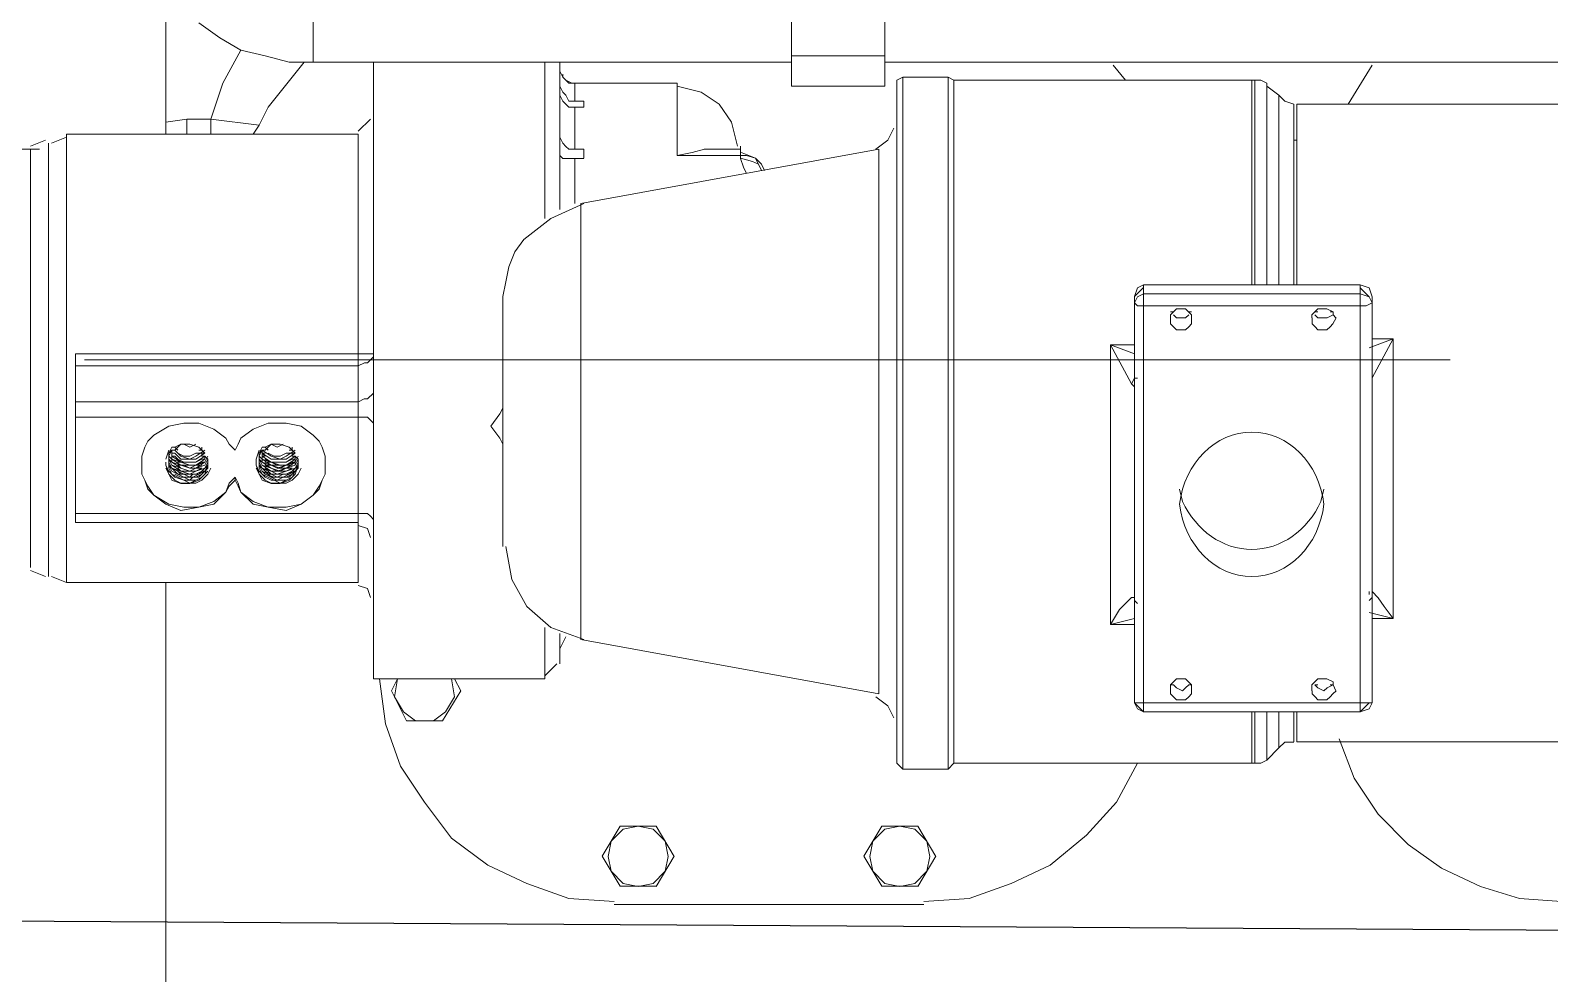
# Model space of a CAD drawing. Header units: inches. Extents: x 16065 to 240872, y 14603 to 37076.
# Drawn here: x 30943.5 to 31296.3, y 19001.5 to 19220.5 of the extents above; entities that cross this region are included whole.
import ezdxf

# ---------------------------------------------------------------- set-up
doc = ezdxf.new("R2010")
doc.units = ezdxf.units.IN
doc.header["$MEASUREMENT"] = 0
doc.layers.add('1', color=3, linetype='Continuous')
doc.layers.add('Dim', color=6, linetype='Continuous', lineweight=13)

# ---------------------------------------------------------------- blocks, each defined once
blk = doc.blocks.new('5')
at = {"layer": '1', "lineweight": 9}
for p, q in [((225.45896, -21.97903), (225.45896, -21.82662)), ((225.59106, -21.90853), (225.59106, -21.96887)), ((225.61075, -21.90853), (225.61075, -21.96887)), ((225.49009, -21.96379), (225.49009, -21.95173)), ((225.47039, -21.95869), (225.46595, -21.9555)), ((225.47483, -21.96126), (225.47039, -21.95869)), ((225.47103, -21.96824), (225.47483, -21.96126)), ((225.47991, -21.9625), (225.47483, -21.96126)), ((225.485, -21.96379), (225.47991, -21.9625)), ((225.59106, -21.9625), (225.61076, -21.9625)), ((225.4831, -21.97014), (225.48819, -21.9638)), ((225.49009, -21.96379), (225.485, -21.96379)), ((225.59106, -21.96379), (225.49009, -21.96379)), ((225.50278, -21.96379), (225.50278, -22.09396)), ((225.53898, -21.99681), (225.53898, -21.9638)), ((225.54215, -21.9949), (225.54215, -21.96379)), ((225.54215, -21.96379), (225.54215, -21.9949)), ((225.54215, -21.96569), (225.5428, -21.96696)), ((225.54279, -21.96633), (225.54279, -21.96696)), ((225.89399, -21.96379), (225.61076, -21.96379)), ((225.66155, -21.9676), (225.65899, -21.96443)), ((225.71363, -21.96443), (225.70854, -21.97269)), ((225.46976, -21.97204), (225.47103, -21.96824)), ((225.54216, -21.96887), (225.54278, -21.97014)), ((225.54279, -21.96696), (225.54343, -21.96759)), ((225.5428, -21.96696), (225.54342, -21.96759)), ((225.54342, -21.96759), (225.54407, -21.96824)), ((225.5447, -21.96825), (225.54343, -21.9676)), ((225.54343, -21.9676), (225.5447, -21.96825)), ((225.54407, -21.96824), (225.54532, -21.96824)), ((225.54533, -21.96825), (225.5447, -21.96825)), ((225.54533, -21.97203), (225.54533, -21.96824)), ((225.54533, -21.96825), (225.54724, -21.96825)), ((225.54724, -21.96825), (225.54533, -21.96825)), ((225.54724, -21.96825), (225.56691, -21.96825)), ((225.54724, -21.96825), (225.54724, -21.96825)), ((225.56692, -21.96825), (225.56692, -21.98347)), ((225.572, -21.97014), (225.56693, -21.96885)), ((225.59106, -21.96886), (225.61076, -21.96886)), ((225.61329, -21.9676), (225.61456, -21.96696)), ((225.61329, -21.96759), (225.61329, -22.11174)), ((225.61456, -22.11302), (225.61456, -21.96696)), ((225.61456, -21.96696), (225.62409, -21.96696)), ((225.62409, -22.11302), (225.62409, -21.96695)), ((225.6241, -21.96696), (225.62535, -21.9676)), ((225.62535, -21.9676), (225.68886, -21.9676)), ((225.62535, -21.9676), (225.62535, -22.11174)), ((225.68823, -22.01077), (225.68823, -21.9676)), ((225.69013, -21.9676), (225.68886, -21.9676)), ((225.68886, -21.9676), (225.68886, -22.01077)), ((225.6914, -21.96825), (225.69013, -21.9676)), ((225.69141, -21.96825), (225.69141, -22.01079)), ((225.69141, -21.96886), (225.69395, -21.97078)), ((225.69141, -22.01077), (225.69141, -21.96887)), ((225.46849, -21.97585), (225.46976, -21.97204)), ((225.47864, -21.97712), (225.48056, -21.97332)), ((225.48056, -21.97332), (225.4831, -21.97014)), ((225.54216, -21.97079), (225.54278, -21.97203)), ((225.54278, -21.97014), (225.54343, -21.97079)), ((225.54278, -21.97203), (225.54343, -21.97269)), ((225.54343, -21.97079), (225.54406, -21.97203)), ((225.54343, -21.97269), (225.54406, -21.97332)), ((225.54406, -21.97203), (225.54533, -21.97203)), ((225.54406, -21.97332), (225.54533, -21.97332)), ((225.54724, -21.97203), (225.54532, -21.97203)), ((225.54533, -21.97332), (225.54724, -21.97332)), ((225.54533, -21.9822), (225.54533, -21.97333)), ((225.54724, -21.97332), (225.54724, -21.97203)), ((225.57581, -21.97269), (225.572, -21.97014)), ((225.57835, -21.97648), (225.57581, -21.97269)), ((225.69394, -22.01077), (225.69394, -21.97079)), ((225.69394, -21.97079), (225.69394, -22.01077)), ((225.69394, -21.97079), (225.69394, -21.97079)), ((225.69394, -21.97079), (225.69521, -21.97203)), ((225.69521, -21.97203), (225.69713, -21.97268)), ((225.69713, -21.97268), (225.69713, -22.01077)), ((225.69776, -21.97268), (225.77459, -21.97268)), ((225.69776, -22.01077), (225.69776, -21.97268)), ((225.45897, -21.97648), (225.46341, -21.97585)), ((225.46341, -21.97903), (225.46341, -21.97585)), ((225.46341, -21.97585), (225.46849, -21.97585)), ((225.46849, -21.97903), (225.46849, -21.97585)), ((225.46849, -21.97585), (225.47864, -21.97712)), ((225.4996, -21.97838), (225.50215, -21.97585)), ((225.57963, -21.98156), (225.57835, -21.97648)), ((225.438, -21.97966), (225.43483, -21.98093)), ((225.438, -21.97903), (225.438, -22.07364)), ((225.438, -21.97903), (225.4996, -21.97903)), ((225.47737, -21.97903), (225.47864, -21.97711)), ((225.4996, -21.97903), (225.4996, -22.07364)), ((225.54216, -21.97965), (225.54278, -21.98092)), ((225.61138, -21.98028), (225.61267, -21.97775)), ((225.43228, -21.9822), (225.42275, -21.9822)), ((225.43037, -21.98156), (225.43354, -21.98028)), ((225.43037, -21.9822), (225.43037, -22.07047)), ((225.43419, -22.07237), (225.43419, -21.98092)), ((225.54214, -21.98347), (225.54214, -21.98284)), ((225.54278, -21.98092), (225.54343, -21.98157)), ((225.54343, -21.98157), (225.54406, -21.9822)), ((225.54406, -21.9822), (225.54533, -21.9822)), ((225.54724, -21.9822), (225.54532, -21.9822)), ((225.5466, -21.99362), (225.60947, -21.98219)), ((225.54724, -21.9841), (225.54724, -21.9822)), ((225.57011, -21.98284), (225.56692, -21.98347)), ((225.57265, -21.9822), (225.57011, -21.98284)), ((225.58025, -21.9822), (225.57264, -21.9822)), ((225.58025, -21.98156), (225.58025, -21.9822)), ((225.58025, -21.98411), (225.58025, -21.98221)), ((225.58345, -21.9841), (225.58026, -21.98283)), ((225.60884, -21.9822), (225.61138, -21.98028)), ((225.60947, -21.9822), (225.60947, -22.09713)), ((225.69141, -21.98029), (225.69141, -21.98029)), ((225.69141, -21.98029), (225.69141, -21.98029)), ((225.69713, -21.98029), (225.69775, -21.98029)), ((225.54279, -21.98411), (225.54214, -21.98347)), ((225.54406, -21.98411), (225.54279, -21.98411)), ((225.54406, -21.98411), (225.54533, -21.98411)), ((225.54533, -21.98411), (225.54724, -21.98411)), ((225.54533, -21.99362), (225.54533, -21.98411)), ((225.58025, -21.98347), (225.56691, -21.98347)), ((225.58152, -21.98347), (225.58025, -21.98347)), ((225.5809, -21.986), (225.58025, -21.98411)), ((225.58026, -21.9841), (225.5828, -21.98475)), ((225.58153, -21.98729), (225.5809, -21.986)), ((225.58344, -21.9841), (225.58152, -21.98347)), ((225.5828, -21.98475), (225.58407, -21.98536)), ((225.58469, -21.98536), (225.58344, -21.9841)), ((225.5847, -21.98665), (225.58345, -21.9841)), ((225.58407, -21.98536), (225.5847, -21.98665)), ((225.58534, -21.98665), (225.58469, -21.98536)), ((225.54724, -21.99362), (225.54025, -21.9968)), ((225.5466, -22.0857), (225.5466, -21.99362)), ((225.54025, -21.9968), (225.53456, -22.00125)), ((225.53455, -22.00124), (225.53263, -22.00382)), ((225.53263, -22.00382), (225.53136, -22.00698)), ((225.53136, -22.00698), (225.53072, -22.01014)), ((225.53072, -22.01014), (225.53009, -22.0133)), ((225.66536, -22.0114), (225.66344, -22.0133)), ((225.66344, -22.0133), (225.66411, -22.01141)), ((225.66411, -22.01141), (225.66536, -22.01077)), ((225.71109, -22.01077), (225.66536, -22.01077)), ((225.66536, -22.01077), (225.71109, -22.01077)), ((225.66536, -22.01077), (225.66536, -22.10096)), ((225.713, -22.01331), (225.71108, -22.01141)), ((225.71109, -22.10095), (225.71109, -22.01077)), ((225.713, -22.01141), (225.71109, -22.01078)), ((225.71363, -22.01331), (225.713, -22.01141)), ((225.5301, -22.06603), (225.5301, -22.01331)), ((225.66344, -22.0146), (225.66411, -22.01332)), ((225.66411, -22.01523), (225.66344, -22.0146)), ((225.66345, -22.01331), (225.66345, -22.01459)), ((225.66345, -22.01459), (225.66345, -22.09904)), ((225.66411, -22.01332), (225.66536, -22.01268)), ((225.66536, -22.01268), (225.71109, -22.01268)), ((225.71109, -22.01268), (225.71301, -22.01331)), ((225.71363, -22.01459), (225.71236, -22.01523)), ((225.71301, -22.01331), (225.71363, -22.0146)), ((225.71363, -22.0146), (225.71363, -22.01332)), ((225.71363, -22.09905), (225.71363, -22.0146)), ((225.66536, -22.01523), (225.66411, -22.01523)), ((225.71109, -22.01523), (225.66536, -22.01523)), ((225.67108, -22.01713), (225.67171, -22.01648)), ((225.67108, -22.01649), (225.67171, -22.01649)), ((225.67108, -22.01777), (225.67108, -22.01713)), ((225.67109, -22.01903), (225.67109, -22.01777)), ((225.67171, -22.01648), (225.67233, -22.01587)), ((225.67171, -22.01714), (225.67234, -22.01777)), ((225.67233, -22.01587), (225.67362, -22.01587)), ((225.67234, -22.01777), (225.67363, -22.01777)), ((225.67362, -22.01587), (225.67423, -22.01587)), ((225.67363, -22.01777), (225.67423, -22.01777)), ((225.67423, -22.01587), (225.67489, -22.01648)), ((225.67423, -22.01777), (225.6749, -22.01714)), ((225.67489, -22.01648), (225.67552, -22.01713)), ((225.6749, -22.01649), (225.67552, -22.01649)), ((225.67552, -22.01713), (225.67552, -22.01777)), ((225.67553, -22.01777), (225.67553, -22.01903)), ((225.70093, -22.01713), (225.70156, -22.01648)), ((225.70093, -22.01777), (225.70093, -22.01713)), ((225.70094, -22.01903), (225.70094, -22.01777)), ((225.70156, -22.01648), (225.70219, -22.01587)), ((225.70156, -22.01649), (225.70219, -22.01649)), ((225.70156, -22.01714), (225.70219, -22.01777)), ((225.70219, -22.01587), (225.70346, -22.01587)), ((225.70219, -22.01777), (225.70346, -22.01777)), ((225.70346, -22.01587), (225.7041, -22.01587)), ((225.70346, -22.01777), (225.70411, -22.01777)), ((225.7041, -22.01587), (225.70537, -22.01648)), ((225.70411, -22.01777), (225.70538, -22.01714)), ((225.70474, -22.01649), (225.70537, -22.01649)), ((225.70601, -22.01777), (225.70536, -22.01903)), ((225.70537, -22.01648), (225.70537, -22.01713)), ((225.70537, -22.01713), (225.706, -22.01777)), ((225.71236, -22.01523), (225.71109, -22.01523)), ((225.67171, -22.01966), (225.67109, -22.01903)), ((225.67234, -22.02032), (225.67171, -22.01966)), ((225.67363, -22.02032), (225.67234, -22.02032)), ((225.67424, -22.02032), (225.67363, -22.02032)), ((225.6749, -22.01966), (225.67424, -22.02032)), ((225.67553, -22.01903), (225.6749, -22.01966)), ((225.70157, -22.01966), (225.70094, -22.01903)), ((225.70219, -22.02032), (225.70157, -22.01966)), ((225.70347, -22.02032), (225.70219, -22.02032)), ((225.70409, -22.02032), (225.70347, -22.02032)), ((225.70474, -22.01966), (225.70409, -22.02032)), ((225.70536, -22.01903), (225.70474, -22.01966)), ((225.66345, -22.02347), (225.65837, -22.02347)), ((225.66345, -22.02539), (225.65837, -22.02347)), ((225.65837, -22.02347), (225.65837, -22.08251)), ((225.66283, -22.03173), (225.65837, -22.02347)), ((225.713, -22.02412), (225.71809, -22.0222)), ((225.71808, -22.0222), (225.71362, -22.0222)), ((225.71809, -22.0222), (225.71363, -22.03046)), ((225.71808, -22.08126), (225.71808, -22.0222)), ((225.4996, -22.02538), (225.4399, -22.02538)), ((225.43991, -22.02538), (225.43991, -22.06094)), ((225.50277, -22.02537), (225.4996, -22.02537)), ((225.4996, -22.02792), (225.50088, -22.02729)), ((225.50088, -22.02729), (225.50152, -22.02729)), ((225.50152, -22.02729), (225.50277, -22.02601)), ((225.50277, -22.02601), (225.50277, -22.02537)), ((225.43991, -22.02792), (225.49961, -22.02792)), ((225.66345, -22.03047), (225.66283, -22.03173)), ((225.6641, -22.03047), (225.66345, -22.03047)), ((225.71363, -22.03047), (225.71363, -22.02918)), ((225.71363, -22.03046), (225.71363, -22.03173)), ((225.50278, -22.03365), (225.50151, -22.03489)), ((225.50278, -22.033), (225.50278, -22.03365)), ((225.66345, -22.03236), (225.66283, -22.03173)), ((225.43991, -22.03553), (225.49961, -22.03553)), ((225.50086, -22.03489), (225.49961, -22.03553)), ((225.50151, -22.03489), (225.50086, -22.03489)), ((225.5301, -22.03681), (225.52945, -22.03805)), ((225.5301, -22.03489), (225.5301, -22.03681)), ((225.4996, -22.03871), (225.4399, -22.03871)), ((225.45959, -22.04063), (225.45642, -22.04251)), ((225.46276, -22.03998), (225.45959, -22.04063)), ((225.46595, -22.03998), (225.46276, -22.03998)), ((225.46912, -22.04124), (225.46595, -22.03998)), ((225.47737, -22.04126), (225.48054, -22.04)), ((225.48054, -22.04), (225.48435, -22.04)), ((225.48435, -22.04), (225.48754, -22.04063)), ((225.48754, -22.04063), (225.49009, -22.04253)), ((225.50152, -22.03871), (225.4996, -22.03871)), ((225.50215, -22.03934), (225.50152, -22.03871)), ((225.50277, -22.04), (225.50215, -22.03934)), ((225.52945, -22.03805), (225.52755, -22.04063)), ((225.52755, -22.04064), (225.52947, -22.04316)), ((225.45513, -22.04382), (225.45451, -22.04506)), ((225.45642, -22.04251), (225.45513, -22.04382)), ((225.47166, -22.04316), (225.46912, -22.04124)), ((225.47231, -22.04443), (225.47166, -22.04316)), ((225.4742, -22.04443), (225.47483, -22.04316)), ((225.47483, -22.04316), (225.47737, -22.04126)), ((225.49009, -22.04253), (225.49136, -22.04381)), ((225.49136, -22.04381), (225.49198, -22.04506)), ((225.52947, -22.04316), (225.53009, -22.04443)), ((225.45451, -22.04506), (225.45388, -22.04698)), ((225.45388, -22.04698), (225.45388, -22.04822)), ((225.45896, -22.04759), (225.45959, -22.04572)), ((225.46023, -22.04506), (225.45959, -22.04635)), ((225.46023, -22.04571), (225.45959, -22.04634)), ((225.46023, -22.04571), (225.45959, -22.04698)), ((225.45959, -22.04634), (225.45959, -22.04634)), ((225.45959, -22.04634), (225.45959, -22.04697)), ((225.45959, -22.04697), (225.45959, -22.0476)), ((225.45959, -22.0476), (225.45959, -22.04697)), ((225.45959, -22.04698), (225.45959, -22.04698)), ((225.45959, -22.04759), (225.45959, -22.04698)), ((225.45959, -22.04698), (225.46024, -22.04759)), ((225.46086, -22.04571), (225.46023, -22.04571)), ((225.46023, -22.04571), (225.46023, -22.04571)), ((225.46023, -22.04697), (225.46023, -22.04634)), ((225.46023, -22.04634), (225.46023, -22.04697)), ((225.46023, -22.04634), (225.46023, -22.04634)), ((225.46023, -22.04634), (225.46023, -22.04634)), ((225.46023, -22.04634), (225.46023, -22.04634)), ((225.46023, -22.04698), (225.46023, -22.04634)), ((225.46023, -22.04634), (225.46086, -22.04634)), ((225.46023, -22.04634), (225.46023, -22.04634)), ((225.46023, -22.0476), (225.46023, -22.04697)), ((225.46023, -22.04759), (225.46023, -22.04698)), ((225.46023, -22.04698), (225.46086, -22.04698)), ((225.46086, -22.04698), (225.46023, -22.04698)), ((225.46023, -22.04698), (225.46023, -22.04759)), ((225.46023, -22.04698), (225.46023, -22.04698)), ((225.46023, -22.04698), (225.46023, -22.04698)), ((225.46023, -22.04698), (225.46023, -22.04698)), ((225.46213, -22.04822), (225.46023, -22.04698)), ((225.46086, -22.04506), (225.46024, -22.04506)), ((225.46086, -22.04571), (225.46024, -22.04571)), ((225.46024, -22.04571), (225.46024, -22.04634)), ((225.46024, -22.04634), (225.46086, -22.04634)), ((225.46086, -22.04505), (225.46213, -22.04442)), ((225.46086, -22.04506), (225.46086, -22.04506)), ((225.46151, -22.04572), (225.46086, -22.04506)), ((225.46213, -22.04698), (225.46086, -22.04571)), ((225.46086, -22.04634), (225.46151, -22.04697)), ((225.46213, -22.0476), (225.46086, -22.04634)), ((225.46086, -22.04634), (225.46213, -22.0476)), ((225.46213, -22.04822), (225.46086, -22.04698)), ((225.46212, -22.04442), (225.46087, -22.04571)), ((225.4615, -22.04634), (225.46277, -22.04697)), ((225.46404, -22.04442), (225.46212, -22.04442)), ((225.46213, -22.04442), (225.46405, -22.04442)), ((225.46403, -22.04759), (225.46213, -22.04698)), ((225.46404, -22.04506), (225.46276, -22.04442)), ((225.46277, -22.04697), (225.46404, -22.04697)), ((225.4653, -22.04698), (225.46403, -22.04759)), ((225.46531, -22.04442), (225.46404, -22.04506)), ((225.46404, -22.04697), (225.46531, -22.04634)), ((225.46405, -22.04442), (225.46594, -22.04505)), ((225.46722, -22.04571), (225.4653, -22.04698)), ((225.46721, -22.04634), (225.4653, -22.0476)), ((225.4653, -22.0476), (225.46722, -22.04634)), ((225.46722, -22.04698), (225.4653, -22.04822)), ((225.46721, -22.04698), (225.4653, -22.04822)), ((225.46531, -22.04634), (225.46659, -22.04634)), ((225.46594, -22.04505), (225.46721, -22.04634)), ((225.46594, -22.04571), (225.46659, -22.04571)), ((225.46721, -22.04698), (225.46658, -22.04698)), ((225.46658, -22.04698), (225.46721, -22.04698)), ((225.46659, -22.04571), (225.46659, -22.04506)), ((225.46721, -22.04634), (225.46659, -22.04634)), ((225.46659, -22.04634), (225.46659, -22.04697)), ((225.46659, -22.04697), (225.46659, -22.04634)), ((225.46721, -22.04634), (225.46659, -22.04634)), ((225.46659, -22.04634), (225.46721, -22.04634)), ((225.46721, -22.04634), (225.46721, -22.04634)), ((225.46785, -22.0476), (225.46721, -22.04698)), ((225.46721, -22.04698), (225.46721, -22.04759)), ((225.46721, -22.04698), (225.46721, -22.04698)), ((225.46721, -22.04698), (225.46721, -22.04698)), ((225.46721, -22.04698), (225.46721, -22.04698)), ((225.46785, -22.04698), (225.46721, -22.04822)), ((225.46722, -22.04822), (225.46786, -22.04698)), ((225.47358, -22.04571), (225.47231, -22.04443)), ((225.47358, -22.04571), (225.4742, -22.04443)), ((225.47801, -22.04759), (225.47864, -22.04572)), ((225.47928, -22.04506), (225.47864, -22.04635)), ((225.47928, -22.04571), (225.47864, -22.04634)), ((225.47928, -22.04571), (225.47864, -22.04698)), ((225.47864, -22.04634), (225.47864, -22.04697)), ((225.47864, -22.04697), (225.47864, -22.0476)), ((225.47864, -22.0476), (225.47864, -22.04697)), ((225.47864, -22.04698), (225.47864, -22.04698)), ((225.47864, -22.04759), (225.47864, -22.04698)), ((225.47864, -22.04698), (225.47929, -22.04759)), ((225.47992, -22.04506), (225.47927, -22.04506)), ((225.47992, -22.04571), (225.47927, -22.04571)), ((225.47927, -22.04634), (225.47927, -22.04571)), ((225.47992, -22.04634), (225.47927, -22.04634)), ((225.47992, -22.04571), (225.47928, -22.04571)), ((225.4812, -22.04698), (225.47928, -22.04571)), ((225.47928, -22.04634), (225.47928, -22.04634)), ((225.47992, -22.04634), (225.47928, -22.04634)), ((225.47928, -22.04634), (225.47992, -22.04697)), ((225.47928, -22.04634), (225.47928, -22.04634)), ((225.47928, -22.04634), (225.47928, -22.04634)), ((225.47928, -22.04698), (225.47928, -22.04634)), ((225.47928, -22.04634), (225.4812, -22.0476)), ((225.47928, -22.04698), (225.47928, -22.04635)), ((225.47928, -22.04635), (225.47928, -22.04698)), ((225.47928, -22.04759), (225.47928, -22.04698)), ((225.47928, -22.04698), (225.47992, -22.04698)), ((225.47928, -22.04698), (225.47928, -22.04698)), ((225.47928, -22.04759), (225.47928, -22.04698)), ((225.47928, -22.04698), (225.47992, -22.04698)), ((225.47928, -22.04698), (225.47928, -22.04698)), ((225.47928, -22.04759), (225.47928, -22.04698)), ((225.47928, -22.04698), (225.47928, -22.04698)), ((225.47928, -22.04698), (225.47928, -22.04698)), ((225.4812, -22.04822), (225.47928, -22.04698)), ((225.47929, -22.04634), (225.48119, -22.0476)), ((225.47929, -22.04698), (225.48119, -22.04822)), ((225.48119, -22.04442), (225.47991, -22.04505)), ((225.48118, -22.04442), (225.47992, -22.04571)), ((225.47992, -22.04506), (225.47992, -22.04506)), ((225.48054, -22.04572), (225.47992, -22.04506)), ((225.48055, -22.04634), (225.48182, -22.04697)), ((225.48309, -22.04442), (225.48118, -22.04442)), ((225.4831, -22.04442), (225.48119, -22.04442)), ((225.48246, -22.04506), (225.48119, -22.04442)), ((225.48309, -22.04759), (225.4812, -22.04698)), ((225.48182, -22.04697), (225.48309, -22.04697)), ((225.48373, -22.04442), (225.48246, -22.04506)), ((225.48309, -22.04697), (225.48436, -22.04634)), ((225.48437, -22.04698), (225.48309, -22.04759)), ((225.485, -22.04505), (225.4831, -22.04442)), ((225.48435, -22.0476), (225.48627, -22.04634)), ((225.48435, -22.04822), (225.48627, -22.04698)), ((225.48436, -22.04634), (225.48563, -22.04634)), ((225.48626, -22.04571), (225.48437, -22.04698)), ((225.48437, -22.0476), (225.48626, -22.04634)), ((225.48626, -22.04698), (225.48437, -22.04822)), ((225.48627, -22.04634), (225.485, -22.04505)), ((225.485, -22.04571), (225.48565, -22.04571)), ((225.48627, -22.04634), (225.48564, -22.04634)), ((225.48564, -22.04634), (225.48627, -22.04634)), ((225.48564, -22.04634), (225.48627, -22.04634)), ((225.48564, -22.04634), (225.48564, -22.04697)), ((225.48564, -22.04697), (225.48564, -22.04634)), ((225.48627, -22.04698), (225.48564, -22.04698)), ((225.48564, -22.04698), (225.48627, -22.04698)), ((225.48564, -22.04698), (225.48627, -22.04698)), ((225.48565, -22.04571), (225.48565, -22.04506)), ((225.48691, -22.04698), (225.48626, -22.04822)), ((225.48627, -22.04634), (225.48627, -22.04634)), ((225.48627, -22.04634), (225.48627, -22.04634)), ((225.48627, -22.04634), (225.48627, -22.04634)), ((225.4869, -22.04759), (225.48627, -22.04698)), ((225.48627, -22.04698), (225.48627, -22.04698)), ((225.48627, -22.04698), (225.48627, -22.04698)), ((225.48627, -22.04698), (225.48627, -22.04759)), ((225.48627, -22.04698), (225.48627, -22.04698)), ((225.4869, -22.04698), (225.48627, -22.04822)), ((225.49198, -22.04506), (225.49261, -22.04698)), ((225.49261, -22.04698), (225.49261, -22.04822)), ((225.53009, -22.04443), (225.53009, -22.04572)), ((225.45388, -22.04822), (225.45388, -22.04888)), ((225.45388, -22.05076), (225.45388, -22.04888)), ((225.45388, -22.04888), (225.45388, -22.05076)), ((225.45896, -22.04888), (225.45896, -22.04823)), ((225.45896, -22.04823), (225.45896, -22.04888)), ((225.45959, -22.05076), (225.45896, -22.04888)), ((225.45896, -22.04888), (225.45959, -22.05017)), ((225.45896, -22.0495), (225.45959, -22.05077)), ((225.45896, -22.04951), (225.45959, -22.05077)), ((225.46024, -22.04888), (225.45959, -22.04759)), ((225.45959, -22.04823), (225.45959, -22.0476)), ((225.45959, -22.0476), (225.45959, -22.04888)), ((225.45959, -22.04823), (225.45959, -22.0476)), ((225.46024, -22.04951), (225.45959, -22.04822)), ((225.45959, -22.04822), (225.45959, -22.04951)), ((225.45959, -22.04888), (225.45959, -22.04823)), ((225.46024, -22.04951), (225.45959, -22.04888)), ((225.45959, -22.04888), (225.46024, -22.05017)), ((225.45959, -22.04951), (225.46024, -22.05077)), ((225.45959, -22.04951), (225.46024, -22.05077)), ((225.45959, -22.05017), (225.46086, -22.05141)), ((225.46023, -22.04823), (225.4596, -22.04759)), ((225.46023, -22.04888), (225.4596, -22.04759)), ((225.46023, -22.04951), (225.4596, -22.04823)), ((225.4596, -22.04888), (225.46023, -22.05016)), ((225.46023, -22.04759), (225.46023, -22.04759)), ((225.46023, -22.04759), (225.46023, -22.04759)), ((225.46213, -22.04888), (225.46023, -22.04759)), ((225.46023, -22.04759), (225.46023, -22.04823)), ((225.46213, -22.04823), (225.46023, -22.04759)), ((225.46023, -22.04822), (225.46023, -22.04822)), ((225.46023, -22.04822), (225.46023, -22.04822)), ((225.46212, -22.04887), (225.46023, -22.04822)), ((225.46023, -22.04822), (225.46213, -22.04888)), ((225.46212, -22.04951), (225.46023, -22.04823)), ((225.46212, -22.05016), (225.46023, -22.04888)), ((225.4615, -22.05017), (225.46023, -22.04951)), ((225.46023, -22.05016), (225.4615, -22.05077)), ((225.46214, -22.04951), (225.46024, -22.04888)), ((225.46214, -22.05016), (225.46024, -22.04951)), ((225.46151, -22.05076), (225.46024, -22.04951)), ((225.46024, -22.05017), (225.46151, -22.05076)), ((225.4615, -22.04759), (225.46277, -22.04823)), ((225.4615, -22.04822), (225.46213, -22.04822)), ((225.46213, -22.04951), (225.4615, -22.04888)), ((225.4615, -22.04888), (225.46277, -22.04888)), ((225.4615, -22.04951), (225.46213, -22.05016)), ((225.46277, -22.05076), (225.4615, -22.05017)), ((225.4615, -22.05017), (225.46213, -22.05076)), ((225.46404, -22.04951), (225.46212, -22.04887)), ((225.46404, -22.05017), (225.46212, -22.04951)), ((225.46404, -22.05077), (225.46212, -22.05016)), ((225.46405, -22.0476), (225.46213, -22.0476)), ((225.46213, -22.0476), (225.46403, -22.0476)), ((225.46405, -22.04822), (225.46213, -22.04822)), ((225.46405, -22.04822), (225.46213, -22.04822)), ((225.46213, -22.04822), (225.46404, -22.04888)), ((225.46405, -22.04888), (225.46213, -22.04823)), ((225.46405, -22.04888), (225.46213, -22.04888)), ((225.46213, -22.04888), (225.46405, -22.04951)), ((225.46404, -22.05016), (225.46213, -22.04951)), ((225.46213, -22.05016), (225.46404, -22.05016)), ((225.46403, -22.05017), (225.46214, -22.04951)), ((225.46403, -22.05077), (225.46214, -22.05016)), ((225.46277, -22.04823), (225.46404, -22.04823)), ((225.46277, -22.04888), (225.46404, -22.04951)), ((225.46403, -22.0476), (225.4653, -22.0476)), ((225.46531, -22.04951), (225.46403, -22.05017)), ((225.46531, -22.05016), (225.46403, -22.05077)), ((225.46404, -22.04823), (225.46531, -22.04823)), ((225.46531, -22.04887), (225.46404, -22.04951)), ((225.46404, -22.04888), (225.46531, -22.04888)), ((225.46404, -22.04951), (225.46531, -22.04888)), ((225.46531, -22.04951), (225.46404, -22.05017)), ((225.46531, -22.04951), (225.46404, -22.05016)), ((225.46531, -22.05016), (225.46404, -22.05077)), ((225.46404, -22.05016), (225.46531, -22.05016)), ((225.4653, -22.0476), (225.46405, -22.0476)), ((225.4653, -22.04822), (225.46405, -22.04822)), ((225.4653, -22.04822), (225.46405, -22.04822)), ((225.4653, -22.04888), (225.46405, -22.04888)), ((225.4653, -22.04888), (225.46405, -22.04888)), ((225.46405, -22.04951), (225.4653, -22.04951)), ((225.46722, -22.04759), (225.4653, -22.04888)), ((225.46721, -22.04759), (225.4653, -22.04888)), ((225.4653, -22.04951), (225.46722, -22.04822)), ((225.46531, -22.04823), (225.46659, -22.04759)), ((225.46721, -22.04822), (225.46531, -22.04887)), ((225.46531, -22.04888), (225.46659, -22.04822)), ((225.46722, -22.04888), (225.46531, -22.04951)), ((225.46721, -22.04888), (225.46531, -22.04951)), ((225.46531, -22.04888), (225.46659, -22.04888)), ((225.46721, -22.04951), (225.46531, -22.05016)), ((225.46531, -22.05016), (225.46659, -22.04951)), ((225.46659, -22.04951), (225.46531, -22.04951)), ((225.46722, -22.04951), (225.46531, -22.05016)), ((225.46531, -22.05076), (225.46659, -22.05017)), ((225.46721, -22.04951), (225.46594, -22.05076)), ((225.46594, -22.0514), (225.46721, -22.05016)), ((225.46722, -22.05017), (225.46595, -22.05076)), ((225.46595, -22.05141), (225.46722, -22.05017)), ((225.46721, -22.04759), (225.46658, -22.04759)), ((225.46658, -22.04759), (225.46721, -22.04759)), ((225.46721, -22.04822), (225.46658, -22.04822)), ((225.46658, -22.04822), (225.46721, -22.04822)), ((225.46658, -22.0514), (225.46785, -22.05016)), ((225.46658, -22.05017), (225.46721, -22.05017)), ((225.46721, -22.04759), (225.46721, -22.04759)), ((225.46721, -22.04759), (225.46721, -22.04759)), ((225.46785, -22.04759), (225.46721, -22.04888)), ((225.46785, -22.04822), (225.46721, -22.04951)), ((225.46721, -22.05076), (225.46785, -22.04888)), ((225.46785, -22.04888), (225.46721, -22.04951)), ((225.46721, -22.05016), (225.46785, -22.04951)), ((225.46785, -22.04759), (225.46722, -22.04888)), ((225.46785, -22.04822), (225.46722, -22.04951)), ((225.46785, -22.04888), (225.46722, -22.05017)), ((225.46722, -22.05017), (225.46785, -22.04951)), ((225.46784, -22.05077), (225.46849, -22.04951)), ((225.46785, -22.04759), (225.46785, -22.04759)), ((225.46785, -22.04822), (225.46785, -22.04759)), ((225.46785, -22.04823), (225.46785, -22.0476)), ((225.46785, -22.04888), (225.46785, -22.04822)), ((225.46785, -22.04823), (225.46785, -22.04888)), ((225.46785, -22.04888), (225.46785, -22.04823)), ((225.46785, -22.04951), (225.46785, -22.04888)), ((225.47801, -22.04823), (225.47801, -22.0476)), ((225.47801, -22.04888), (225.47801, -22.04823)), ((225.47801, -22.04823), (225.47801, -22.04888)), ((225.47801, -22.04888), (225.47801, -22.04823)), ((225.47864, -22.05017), (225.47801, -22.04888)), ((225.47801, -22.04888), (225.47864, -22.05076)), ((225.47864, -22.05077), (225.47801, -22.0495)), ((225.47801, -22.04951), (225.47864, -22.05077)), ((225.47864, -22.04759), (225.47864, -22.04759)), ((225.47929, -22.04888), (225.47864, -22.04759)), ((225.47864, -22.04759), (225.47927, -22.04823)), ((225.47927, -22.04888), (225.47864, -22.04759)), ((225.47864, -22.04888), (225.47864, -22.0476)), ((225.47864, -22.0476), (225.47864, -22.04823)), ((225.47864, -22.04951), (225.47864, -22.04822)), ((225.47864, -22.04822), (225.47929, -22.04951)), ((225.47864, -22.04823), (225.47927, -22.04951)), ((225.47864, -22.04888), (225.47927, -22.05016)), ((225.47927, -22.05016), (225.47864, -22.04888)), ((225.47864, -22.04888), (225.47927, -22.04951)), ((225.47864, -22.04951), (225.47929, -22.05077)), ((225.47929, -22.05077), (225.47864, -22.04951)), ((225.47993, -22.05141), (225.47864, -22.05017)), ((225.48119, -22.04887), (225.47927, -22.04822)), ((225.47927, -22.04823), (225.48119, -22.04951)), ((225.48119, -22.05016), (225.47927, -22.04888)), ((225.47927, -22.04951), (225.48054, -22.05017)), ((225.47927, -22.04951), (225.48054, -22.05077)), ((225.47927, -22.05016), (225.47992, -22.05077)), ((225.48054, -22.05077), (225.47927, -22.05016)), ((225.47928, -22.04759), (225.47928, -22.04759)), ((225.47928, -22.04759), (225.47928, -22.04759)), ((225.47928, -22.04759), (225.47928, -22.04759)), ((225.47928, -22.04759), (225.47928, -22.04759)), ((225.47928, -22.04822), (225.47928, -22.04759)), ((225.47928, -22.04822), (225.47928, -22.04822)), ((225.47928, -22.04822), (225.47928, -22.04822)), ((225.4812, -22.04888), (225.47928, -22.04822)), ((225.47929, -22.04759), (225.48119, -22.04823)), ((225.47929, -22.04759), (225.48118, -22.04887)), ((225.48118, -22.04951), (225.47929, -22.04888)), ((225.47929, -22.04951), (225.48118, -22.05016)), ((225.48118, -22.04951), (225.47991, -22.04888)), ((225.47991, -22.04888), (225.48118, -22.04888)), ((225.47992, -22.04759), (225.48119, -22.04823)), ((225.47992, -22.04822), (225.48119, -22.04822)), ((225.47992, -22.04951), (225.48119, -22.05016)), ((225.47992, -22.05017), (225.48119, -22.05076)), ((225.48054, -22.05017), (225.48119, -22.05076)), ((225.48118, -22.04887), (225.48245, -22.04887)), ((225.48118, -22.04888), (225.4831, -22.04951)), ((225.48245, -22.05017), (225.48118, -22.04951)), ((225.4831, -22.05016), (225.48118, -22.04951)), ((225.48118, -22.05016), (225.48245, -22.05077)), ((225.48119, -22.0476), (225.4831, -22.0476)), ((225.48119, -22.04822), (225.4831, -22.04822)), ((225.48119, -22.04822), (225.48309, -22.04888)), ((225.48119, -22.04823), (225.48246, -22.04888)), ((225.48119, -22.04823), (225.48309, -22.04823)), ((225.48246, -22.04951), (225.48119, -22.04887)), ((225.48119, -22.04951), (225.48246, -22.05017)), ((225.48246, -22.05077), (225.48119, -22.05016)), ((225.48119, -22.05016), (225.48309, -22.05016)), ((225.4812, -22.0476), (225.48309, -22.0476)), ((225.48309, -22.04822), (225.4812, -22.04822)), ((225.48245, -22.04951), (225.4812, -22.04888)), ((225.48245, -22.04887), (225.48437, -22.04887)), ((225.48437, -22.04951), (225.48245, -22.05017)), ((225.48437, -22.04951), (225.48245, -22.04951)), ((225.48245, -22.05077), (225.48437, -22.05016)), ((225.48436, -22.04887), (225.48246, -22.04951)), ((225.48246, -22.04888), (225.48435, -22.04888)), ((225.48246, -22.05017), (225.48436, -22.04951)), ((225.48436, -22.05016), (225.48246, -22.05077)), ((225.48309, -22.0476), (225.48437, -22.0476)), ((225.48437, -22.04822), (225.48309, -22.04822)), ((225.48309, -22.04823), (225.48436, -22.04823)), ((225.48309, -22.04888), (225.48436, -22.04888)), ((225.48309, -22.05016), (225.48436, -22.05016)), ((225.4831, -22.0476), (225.48435, -22.0476)), ((225.4831, -22.04822), (225.48435, -22.04822)), ((225.4831, -22.04951), (225.48437, -22.04888)), ((225.48437, -22.04951), (225.4831, -22.05016)), ((225.48435, -22.04888), (225.48627, -22.04759)), ((225.48436, -22.04823), (225.48565, -22.04759)), ((225.48627, -22.04822), (225.48436, -22.04887)), ((225.48436, -22.04888), (225.48565, -22.04822)), ((225.48436, -22.04951), (225.48627, -22.04888)), ((225.48627, -22.04951), (225.48436, -22.05016)), ((225.48436, -22.05016), (225.48565, -22.04951)), ((225.48436, -22.05076), (225.48565, -22.05017)), ((225.48437, -22.04887), (225.48627, -22.04759)), ((225.48626, -22.04822), (225.48437, -22.04951)), ((225.48627, -22.04888), (225.48437, -22.04951)), ((225.48437, -22.04888), (225.48564, -22.04888)), ((225.48564, -22.04951), (225.48437, -22.04951)), ((225.48437, -22.05016), (225.48627, -22.04951)), ((225.485, -22.05076), (225.48627, -22.04951)), ((225.485, -22.0514), (225.48627, -22.05016)), ((225.48627, -22.05016), (225.485, -22.0514)), ((225.485, -22.05077), (225.48627, -22.05016)), ((225.48627, -22.04759), (225.48564, -22.04759)), ((225.48564, -22.04759), (225.48627, -22.04759)), ((225.48627, -22.04822), (225.48564, -22.04822)), ((225.48564, -22.04822), (225.48627, -22.04822)), ((225.48564, -22.0514), (225.48627, -22.05016)), ((225.48564, -22.05017), (225.48627, -22.05017)), ((225.4869, -22.04759), (225.48627, -22.04888)), ((225.48627, -22.04888), (225.4869, -22.04759)), ((225.48627, -22.04759), (225.48627, -22.04823)), ((225.48627, -22.04759), (225.48627, -22.04759)), ((225.48627, -22.04759), (225.48627, -22.04822)), ((225.48627, -22.04759), (225.48627, -22.04759)), ((225.48627, -22.04759), (225.48627, -22.04759)), ((225.4869, -22.04822), (225.48627, -22.04951)), ((225.48627, -22.04951), (225.4869, -22.04822)), ((225.48627, -22.04823), (225.48627, -22.04888)), ((225.48627, -22.04951), (225.4869, -22.04888)), ((225.4869, -22.04888), (225.48627, -22.05076)), ((225.48627, -22.05016), (225.4869, -22.04888)), ((225.48627, -22.05016), (225.4869, -22.04951)), ((225.4869, -22.04951), (225.48627, -22.05016)), ((225.48689, -22.05077), (225.48754, -22.04951)), ((225.4869, -22.04822), (225.4869, -22.04759)), ((225.4869, -22.04888), (225.4869, -22.04822)), ((225.4869, -22.04888), (225.4869, -22.04823)), ((225.4869, -22.04951), (225.4869, -22.04888)), ((225.49261, -22.04888), (225.49261, -22.04823)), ((225.49261, -22.04888), (225.49261, -22.05076)), ((225.49261, -22.05076), (225.49261, -22.04888)), ((225.45451, -22.05204), (225.45388, -22.05076)), ((225.45388, -22.05076), (225.45451, -22.05204)), ((225.45513, -22.05333), (225.45451, -22.05204)), ((225.45451, -22.05204), (225.45513, -22.05396)), ((225.45642, -22.05523), (225.45513, -22.05333)), ((225.46023, -22.05204), (225.45959, -22.05076)), ((225.45959, -22.05077), (225.46023, -22.05205)), ((225.45959, -22.05077), (225.46086, -22.05206)), ((225.46023, -22.05205), (225.46213, -22.05271)), ((225.46024, -22.05077), (225.46151, -22.0514)), ((225.46024, -22.05077), (225.46151, -22.0514)), ((225.46086, -22.05076), (225.46213, -22.05142)), ((225.46086, -22.05141), (225.46278, -22.05204)), ((225.46086, -22.05206), (225.46213, -22.05269)), ((225.4615, -22.05077), (225.46277, -22.0514)), ((225.46276, -22.05076), (225.46151, -22.05076)), ((225.46151, -22.05076), (225.46276, -22.05141)), ((225.46151, -22.0514), (225.46276, -22.05206)), ((225.46151, -22.0514), (225.46276, -22.05206)), ((225.46213, -22.05076), (225.46404, -22.05076)), ((225.46213, -22.05142), (225.46403, -22.05142)), ((225.46213, -22.05269), (225.4634, -22.05269)), ((225.46213, -22.05271), (225.46405, -22.05271)), ((225.46403, -22.05141), (225.46276, -22.05076)), ((225.46276, -22.05141), (225.46403, -22.05204)), ((225.46276, -22.05206), (225.46403, -22.05206)), ((225.46276, -22.05206), (225.46403, -22.05269)), ((225.46404, -22.05141), (225.46277, -22.05076)), ((225.46277, -22.0514), (225.46404, -22.0514)), ((225.46278, -22.05204), (225.46403, -22.05204)), ((225.4634, -22.05269), (225.4653, -22.05269)), ((225.46468, -22.05141), (225.46403, -22.05141)), ((225.46403, -22.05204), (225.46468, -22.05141)), ((225.46403, -22.05142), (225.4653, -22.05142)), ((225.46403, -22.05204), (225.4653, -22.05204)), ((225.46403, -22.05206), (225.46531, -22.05206)), ((225.46403, -22.05269), (225.46531, -22.05206)), ((225.46468, -22.05076), (225.46404, -22.05141)), ((225.46404, -22.05076), (225.46531, -22.05076)), ((225.46404, -22.0514), (225.46594, -22.0514)), ((225.46405, -22.05271), (225.46594, -22.05205)), ((225.46594, -22.05076), (225.46468, -22.05076)), ((225.46595, -22.05076), (225.46468, -22.05141)), ((225.46468, -22.05141), (225.46595, -22.05141)), ((225.4653, -22.05142), (225.46659, -22.05076)), ((225.4653, -22.05204), (225.46659, -22.05141)), ((225.4653, -22.05269), (225.46659, -22.05206)), ((225.46531, -22.05206), (225.46658, -22.0514)), ((225.46531, -22.05206), (225.46658, -22.0514)), ((225.46594, -22.05205), (225.46722, -22.05077)), ((225.46658, -22.0514), (225.46722, -22.05077)), ((225.46659, -22.05206), (225.46784, -22.05077)), ((225.47231, -22.0527), (225.47166, -22.05459)), ((225.47166, -22.05459), (225.47231, -22.05333)), ((225.47358, -22.05141), (225.47231, -22.0527)), ((225.47231, -22.05333), (225.47358, -22.05204)), ((225.47358, -22.05141), (225.47358, -22.05205)), ((225.47421, -22.0527), (225.47358, -22.05141)), ((225.47358, -22.05204), (225.47421, -22.05333)), ((225.47483, -22.05459), (225.47421, -22.0527)), ((225.47421, -22.05333), (225.47483, -22.05459)), ((225.47864, -22.05076), (225.47928, -22.05204)), ((225.47928, -22.05205), (225.47864, -22.05077)), ((225.47864, -22.05077), (225.47993, -22.05206)), ((225.4812, -22.05271), (225.47928, -22.05205)), ((225.47929, -22.05077), (225.48056, -22.0514)), ((225.48056, -22.0514), (225.47929, -22.05077)), ((225.47992, -22.05076), (225.48119, -22.05142)), ((225.47992, -22.05077), (225.48183, -22.0514)), ((225.48118, -22.05204), (225.47993, -22.05141)), ((225.47993, -22.05206), (225.48118, -22.05269)), ((225.48119, -22.0514), (225.48054, -22.05077)), ((225.48054, -22.05077), (225.48119, -22.05077)), ((225.48056, -22.0514), (225.48183, -22.05206)), ((225.48183, -22.05206), (225.48056, -22.0514)), ((225.4831, -22.05204), (225.48118, -22.05204)), ((225.48118, -22.05269), (225.48245, -22.05269)), ((225.48119, -22.05076), (225.48246, -22.05141)), ((225.48119, -22.05076), (225.48309, -22.05076)), ((225.48119, -22.05077), (225.48246, -22.0514)), ((225.48246, -22.05206), (225.48119, -22.0514)), ((225.48119, -22.05142), (225.48309, -22.05142)), ((225.48309, -22.05271), (225.4812, -22.05271)), ((225.48183, -22.0514), (225.48308, -22.0514)), ((225.48183, -22.05206), (225.4831, -22.05206)), ((225.4831, -22.05269), (225.48183, -22.05206)), ((225.48245, -22.05269), (225.48437, -22.05269)), ((225.48246, -22.05141), (225.48373, -22.05076)), ((225.48373, -22.0514), (225.48246, -22.05206)), ((225.48246, -22.0514), (225.48373, -22.0514)), ((225.48308, -22.0514), (225.485, -22.0514)), ((225.48309, -22.05076), (225.48436, -22.05076)), ((225.48309, -22.05142), (225.48436, -22.05142)), ((225.48501, -22.05205), (225.48309, -22.05271)), ((225.48437, -22.05204), (225.4831, -22.05204)), ((225.4831, -22.05206), (225.48437, -22.05206)), ((225.48437, -22.05206), (225.4831, -22.05269)), ((225.48373, -22.05076), (225.485, -22.05076)), ((225.48373, -22.0514), (225.485, -22.05077)), ((225.485, -22.0514), (225.48373, -22.0514)), ((225.48436, -22.05142), (225.48565, -22.05076)), ((225.48437, -22.05206), (225.48564, -22.0514)), ((225.48564, -22.0514), (225.48437, -22.05206)), ((225.48564, -22.05141), (225.48437, -22.05204)), ((225.48437, -22.05269), (225.48564, -22.05206)), ((225.48626, -22.05077), (225.48501, -22.05205)), ((225.48564, -22.05206), (225.48689, -22.05077)), ((225.48627, -22.05077), (225.48564, -22.0514)), ((225.49136, -22.05333), (225.49009, -22.05523)), ((225.49199, -22.05204), (225.49136, -22.05333)), ((225.49136, -22.05396), (225.49199, -22.05204)), ((225.49261, -22.05076), (225.49199, -22.05204)), ((225.49199, -22.05204), (225.49261, -22.05076)), ((225.45513, -22.05396), (225.45642, -22.05523)), ((225.45959, -22.05712), (225.45642, -22.05523)), ((225.45642, -22.05523), (225.45897, -22.05712)), ((225.46912, -22.05651), (225.46595, -22.05776)), ((225.47166, -22.05459), (225.46912, -22.05651)), ((225.46912, -22.05712), (225.47166, -22.05459)), ((225.47737, -22.05651), (225.47483, -22.05459)), ((225.47483, -22.05459), (225.47737, -22.05712)), ((225.48054, -22.05776), (225.47737, -22.05651)), ((225.49009, -22.05523), (225.48755, -22.05712)), ((225.48755, -22.05712), (225.49009, -22.05523)), ((225.49009, -22.05523), (225.49136, -22.05396)), ((225.67299, -22.05396), (225.67363, -22.05651)), ((225.70283, -22.05651), (225.70346, -22.05396)), ((225.43991, -22.05904), (225.49961, -22.05904)), ((225.45897, -22.05712), (225.46214, -22.05841)), ((225.46276, -22.05776), (225.45959, -22.05712)), ((225.46214, -22.05841), (225.46595, -22.05776)), ((225.46595, -22.05776), (225.46276, -22.05776)), ((225.46595, -22.05776), (225.46912, -22.05712)), ((225.47737, -22.05712), (225.48054, -22.05776)), ((225.48436, -22.05776), (225.48054, -22.05776)), ((225.48054, -22.05776), (225.48436, -22.05841)), ((225.48755, -22.05712), (225.48436, -22.05776)), ((225.48436, -22.05841), (225.48755, -22.05712)), ((225.50151, -22.05904), (225.49961, -22.05904)), ((225.50214, -22.05967), (225.50151, -22.05904)), ((225.50278, -22.06031), (225.50214, -22.05967)), ((225.43991, -22.06094), (225.49961, -22.06094)), ((225.50151, -22.06222), (225.4996, -22.06158)), ((225.50214, -22.06411), (225.50151, -22.06222)), ((225.53073, -22.06603), (225.532, -22.07301)), ((225.43355, -22.07237), (225.43038, -22.07108)), ((225.43482, -22.07237), (225.43799, -22.07363)), ((225.438, -22.07364), (225.4996, -22.07364)), ((225.45896, -22.07364), (225.45896, -22.16637)), ((225.45896, -22.16637), (225.45896, -22.07364)), ((225.50151, -22.07493), (225.4996, -22.07427)), ((225.50214, -22.07683), (225.50151, -22.07493)), ((225.532, -22.07301), (225.53519, -22.07872)), ((225.713, -22.07617), (225.713, -22.07556)), ((225.71363, -22.07555), (225.71363, -22.07555)), ((225.71363, -22.07555), (225.7149, -22.07684)), ((225.53519, -22.07872), (225.54025, -22.08317)), ((225.66028, -22.07936), (225.66156, -22.07809)), ((225.66156, -22.07809), (225.66283, -22.07683)), ((225.66283, -22.07683), (225.66345, -22.07683)), ((225.66345, -22.07683), (225.66345, -22.07746)), ((225.66345, -22.07745), (225.6641, -22.07809)), ((225.713, -22.07745), (225.71363, -22.07682)), ((225.7149, -22.07684), (225.71617, -22.07871)), ((225.71617, -22.07871), (225.71809, -22.08126)), ((225.65837, -22.08252), (225.66028, -22.07936)), ((225.66345, -22.08125), (225.65837, -22.08252)), ((225.71809, -22.08126), (225.713, -22.08)), ((225.71363, -22.08126), (225.71809, -22.08126)), ((225.53898, -22.08317), (225.53898, -22.09396)), ((225.54025, -22.08317), (225.54724, -22.0857)), ((225.54215, -22.08442), (225.54215, -22.09079)), ((225.54343, -22.08508), (225.54278, -22.08635)), ((225.65837, -22.08252), (225.66345, -22.08252)), ((225.54278, -22.08635), (225.54216, -22.08761)), ((225.5466, -22.0857), (225.60947, -22.09712)), ((225.53898, -22.09333), (225.54153, -22.09078)), ((225.50278, -22.09395), (225.53899, -22.09395)), ((225.50405, -22.09395), (225.50532, -22.10348)), ((225.50659, -22.09652), (225.50787, -22.09394)), ((225.50787, -22.09395), (225.50723, -22.09779)), ((225.51992, -22.09779), (225.5193, -22.09395)), ((225.51992, -22.09395), (225.52121, -22.09653)), ((225.67108, -22.09523), (225.67171, -22.09462)), ((225.67171, -22.09462), (225.67233, -22.09394)), ((225.67233, -22.09394), (225.67362, -22.09394)), ((225.67362, -22.09394), (225.67423, -22.09394)), ((225.67423, -22.09394), (225.67489, -22.09462)), ((225.67489, -22.09462), (225.67552, -22.09523)), ((225.70093, -22.09523), (225.70156, -22.09462)), ((225.70156, -22.09462), (225.70219, -22.09394)), ((225.70219, -22.09394), (225.70346, -22.09394)), ((225.70346, -22.09394), (225.7041, -22.09394)), ((225.7041, -22.09394), (225.70537, -22.09462)), ((225.70537, -22.09462), (225.70537, -22.09523)), ((225.50977, -22.10286), (225.5066, -22.09651)), ((225.50723, -22.09779), (225.50912, -22.10095)), ((225.52121, -22.09652), (225.51737, -22.10286)), ((225.51802, -22.10095), (225.51992, -22.09779)), ((225.61137, -22.09969), (225.60883, -22.09779)), ((225.67108, -22.09523), (225.67171, -22.09523)), ((225.67108, -22.09652), (225.67108, -22.09523)), ((225.67109, -22.09713), (225.67109, -22.09652)), ((225.67171, -22.09778), (225.67109, -22.09713)), ((225.67171, -22.09523), (225.67234, -22.09586)), ((225.67234, -22.09841), (225.67171, -22.09778)), ((225.67234, -22.09586), (225.67363, -22.09652)), ((225.67363, -22.09841), (225.67234, -22.09841)), ((225.67363, -22.09652), (225.67423, -22.09586)), ((225.67424, -22.09841), (225.67363, -22.09841)), ((225.67423, -22.09586), (225.6749, -22.09523)), ((225.6749, -22.09778), (225.67424, -22.09841)), ((225.6749, -22.09523), (225.67552, -22.09523)), ((225.67553, -22.09713), (225.6749, -22.09778)), ((225.67552, -22.09523), (225.67552, -22.09652)), ((225.67553, -22.09652), (225.67553, -22.09713)), ((225.70093, -22.09652), (225.70093, -22.09523)), ((225.70094, -22.09713), (225.70094, -22.09652)), ((225.70157, -22.09778), (225.70094, -22.09713)), ((225.70219, -22.09586), (225.70156, -22.09523)), ((225.70156, -22.09523), (225.70219, -22.09523)), ((225.70219, -22.09841), (225.70157, -22.09778)), ((225.70346, -22.09652), (225.70219, -22.09586)), ((225.70347, -22.09841), (225.70219, -22.09841)), ((225.70411, -22.09586), (225.70346, -22.09652)), ((225.70409, -22.09841), (225.70347, -22.09841)), ((225.70474, -22.09778), (225.70409, -22.09841)), ((225.70538, -22.09523), (225.70411, -22.09586)), ((225.70474, -22.09523), (225.70537, -22.09523)), ((225.70536, -22.09713), (225.70474, -22.09778)), ((225.70601, -22.09652), (225.70536, -22.09713)), ((225.70537, -22.09523), (225.706, -22.09652)), ((225.50912, -22.10095), (225.51169, -22.10285)), ((225.51548, -22.10285), (225.51802, -22.10095)), ((225.61266, -22.10222), (225.61137, -22.09969)), ((225.66411, -22.10032), (225.66344, -22.09906)), ((225.66344, -22.09906), (225.66411, -22.09906)), ((225.66345, -22.09905), (225.66537, -22.10095)), ((225.66411, -22.09906), (225.66536, -22.09906)), ((225.66536, -22.10095), (225.66411, -22.10032)), ((225.66536, -22.09905), (225.71109, -22.09905)), ((225.66536, -22.10095), (225.71109, -22.10095)), ((225.71109, -22.10095), (225.66536, -22.10095)), ((225.68823, -22.11174), (225.68823, -22.10095)), ((225.68886, -22.10095), (225.68886, -22.11175)), ((225.69141, -22.10095), (225.69141, -22.11111)), ((225.69141, -22.11111), (225.69141, -22.10095)), ((225.69394, -22.10095), (225.69394, -22.10856)), ((225.69394, -22.10857), (225.69394, -22.10096)), ((225.69713, -22.10095), (225.69713, -22.1073)), ((225.69776, -22.10096), (225.69776, -22.1073)), ((225.71109, -22.09905), (225.71234, -22.09905)), ((225.71301, -22.09906), (225.71109, -22.10095)), ((225.71109, -22.10095), (225.713, -22.10031)), ((225.71234, -22.09905), (225.71363, -22.09905)), ((225.713, -22.10031), (225.71363, -22.09905)), ((225.50532, -22.10348), (225.50849, -22.1124)), ((225.51738, -22.10286), (225.50977, -22.10286)), ((225.51169, -22.10285), (225.51548, -22.10285)), ((225.69521, -22.10731), (225.69394, -22.10857)), ((225.69713, -22.10731), (225.69521, -22.10731)), ((225.69776, -22.1073), (225.77459, -22.1073)), ((225.70665, -22.10667), (225.70982, -22.11491)), ((225.69013, -22.11174), (225.6914, -22.11111)), ((225.69141, -22.11111), (225.69395, -22.10856)), ((225.69394, -22.10857), (225.69394, -22.10857)), ((225.50849, -22.1124), (225.51357, -22.11999)), ((225.61329, -22.11174), (225.61456, -22.11303)), ((225.61456, -22.11302), (225.62409, -22.11302)), ((225.6241, -22.11303), (225.62535, -22.11174)), ((225.62535, -22.11174), (225.68886, -22.11174)), ((225.65964, -22.11999), (225.6641, -22.11175)), ((225.68886, -22.11174), (225.69013, -22.11174)), ((225.70982, -22.11491), (225.7149, -22.12254)), ((225.51357, -22.11999), (225.51929, -22.12762)), ((225.65331, -22.12697), (225.65964, -22.11999)), ((225.7149, -22.12254), (225.72124, -22.12891)), ((225.55105, -22.13143), (225.55486, -22.12507)), ((225.55549, -22.12572), (225.55295, -22.12825)), ((225.55486, -22.12507), (225.56247, -22.12507)), ((225.55866, -22.12507), (225.55549, -22.12572)), ((225.56185, -22.12572), (225.55866, -22.12507)), ((225.56439, -22.12825), (225.56185, -22.12572)), ((225.56248, -22.12507), (225.56629, -22.13144)), ((225.6063, -22.13143), (225.61012, -22.12507)), ((225.61075, -22.12572), (225.60821, -22.12825)), ((225.61012, -22.12507), (225.61773, -22.12507)), ((225.61392, -22.12507), (225.61075, -22.12572)), ((225.61711, -22.12572), (225.61392, -22.12507)), ((225.61963, -22.12825), (225.61711, -22.12572)), ((225.61773, -22.12507), (225.62154, -22.13144)), ((225.64568, -22.13333), (225.65331, -22.12697)), ((225.51929, -22.12762), (225.52692, -22.13333)), ((225.55295, -22.12825), (225.55232, -22.13144)), ((225.56502, -22.13144), (225.56439, -22.12825)), ((225.60821, -22.12825), (225.60756, -22.13144)), ((225.62026, -22.13144), (225.61963, -22.12825)), ((225.72124, -22.12891), (225.72824, -22.13397)), ((225.52692, -22.13333), (225.53517, -22.13715)), ((225.55486, -22.13777), (225.55105, -22.13143)), ((225.55232, -22.13144), (225.55295, -22.1346)), ((225.56629, -22.13143), (225.56248, -22.13778)), ((225.56439, -22.1346), (225.56502, -22.13144)), ((225.61012, -22.13777), (225.6063, -22.13143)), ((225.60756, -22.13144), (225.60821, -22.1346)), ((225.62154, -22.13143), (225.61773, -22.13778)), ((225.61963, -22.1346), (225.62026, -22.13144)), ((225.63744, -22.13715), (225.64568, -22.13333)), ((225.55295, -22.1346), (225.55549, -22.13715)), ((225.56185, -22.13715), (225.56439, -22.1346)), ((225.60821, -22.1346), (225.61075, -22.13715)), ((225.61711, -22.13715), (225.61963, -22.1346)), ((225.72824, -22.13397), (225.7365, -22.13778)), ((225.53517, -22.13715), (225.54405, -22.14031)), ((225.56248, -22.13777), (225.55487, -22.13777)), ((225.55549, -22.13715), (225.55866, -22.13778)), ((225.55866, -22.13778), (225.56185, -22.13715)), ((225.61773, -22.13777), (225.61012, -22.13777)), ((225.61075, -22.13715), (225.61392, -22.13778)), ((225.61392, -22.13778), (225.61711, -22.13715)), ((225.62854, -22.14031), (225.63744, -22.13715)), ((225.7365, -22.13778), (225.74475, -22.14031)), ((225.54405, -22.14031), (225.55358, -22.14096)), ((225.55359, -22.14159), (225.61902, -22.14159)), ((225.61901, -22.14096), (225.62854, -22.14031)), ((225.74475, -22.14031), (225.75363, -22.14096))]:
    blk.add_line(p, q, dxfattribs=at)
at = {"layer": '1', "color": 53, "lineweight": 0, "true_color": 0xece94f}
blk.add_line((225.44182, -22.02665), (225.73013, -22.02665), dxfattribs=at)
at = {"layer": '1', "lineweight": 9}
for centre, major_axis, start_param, end_param in [((225.68823, -22.05948), (0, 0.01759), -1.436804, 1.436804), ((225.68823, -22.04782), (0, 0.01883), 2.050579, 4.232607), ((225.68823, -22.05478), (0, 0.01759), 1.704789, 4.578396)]:
    blk.add_ellipse(centre, major_axis=major_axis, ratio=0.874097, start_param=start_param, end_param=end_param, dxfattribs=at)

msp = doc.modelspace()

# ---------------------------------------------------------------- linework, layer by layer
msp.add_line((32667.35402, 19003.53182), (30812.45445, 19014.4681))
msp.add_open_spline([(19700.7453, 21216.29254), (20897.07389, 20708.05365), (22824.48941, 19850.93499), (26868.44058, 18287.01634), (30516.36333, 17530.31409), (35462.14712, 17530.31409), (39099.37122, 17545.28939), (41523.6453, 17530.19254)], degree=3, knots=[0, 0, 0, 0, 3.550687011, 7.088547091, 10.454405696, 13.763203424, 20.37636341, 20.37636341, 20.37636341, 20.37636341])

# ---------------------------------------------------------------- block references
at = {"layer": 'Dim', "xscale": 1100, "yscale": 1100, "zscale": 1100}
msp.add_blockref('5', (-217029.94002, 43373.34849), dxfattribs=at)

doc.saveas('drawing.dxf')
